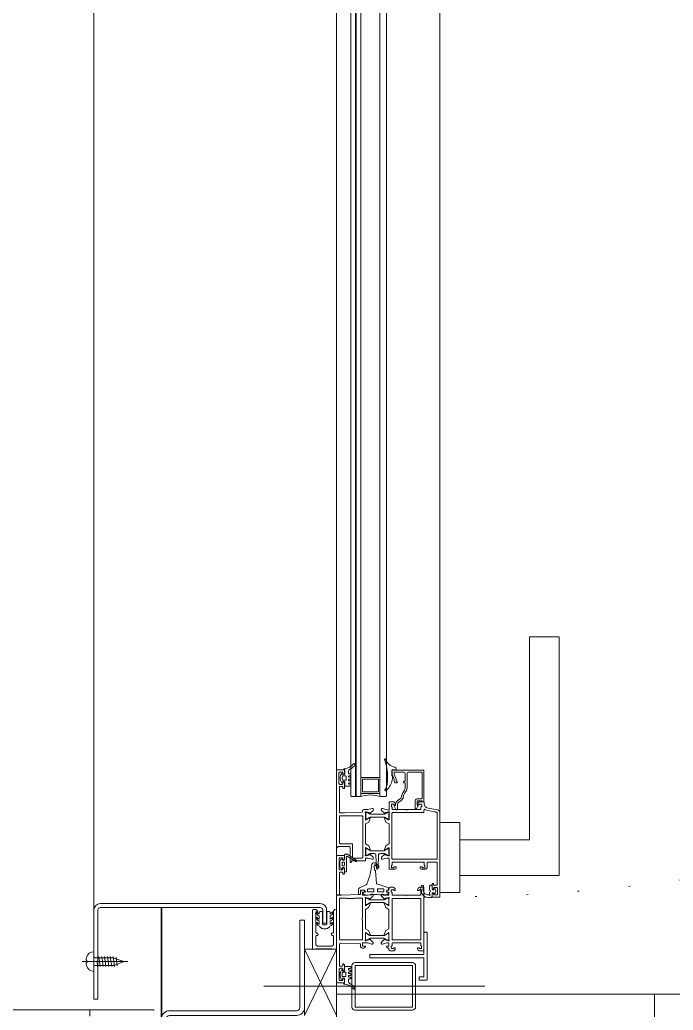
# Model space of a CAD drawing. Extents: x -2050 to 29725, y -1777 to 6820.
# Drawn here: x 13032.6 to 13073.7, y 1700 to 1762.2 of the extents above; entities that cross this region are included whole.
import ezdxf

# ---------------------------------------------------------------- set-up
doc = ezdxf.new("R2010")
doc.units = 0
doc.header["$LTSCALE"] = 25
doc.header["$MEASUREMENT"] = 0
doc.linetypes.add('DOT2', pattern=[0.125, 0, -0.125])
doc.linetypes.add('HIDDEN', pattern=[0.375, 0.25, -0.125])
doc.layers.get('0').update_dxf_attribs({"color": 9, "lineweight": 9})
for name, color, linetype, lineweight in [('06B', 9, 'Continuous', 9), ('06D', 9, 'Continuous', 9), ('10', 9, 'Continuous', 9), ('11', 9, 'Continuous', 9), ('15', 9, 'Continuous', 9), ('20', 9, 'DOT2', 9), ('40', 9, 'Continuous', 9), ('40B', 9, 'Continuous', 9), ('cam s', 8, 'Continuous', 9), ('profiller', 8, 'Continuous', 9)]:
    doc.layers.add(name, color=color, linetype=linetype, lineweight=lineweight)

# ---------------------------------------------------------------- blocks, each defined once
blk = doc.blocks.new('dsfsfsfsf')
at = {"layer": '06D'}
for points in [[(-1654.698, -7412.497, -0.220745), (-1655.008, -7413.09, 0.651907), (-1654.952, -7413.159, 0.176952), (-1654.66, -7412.844, -0.281357), (-1654.517, -7412.756), (-1654.436, -7412.756), (-1654.422, -7412.756), (-1654.415, -7412.756), (-1654.408, -7412.758), (-1654.4, -7412.761), (-1654.393, -7412.765), (-1654.387, -7412.771), (-1654.382, -7412.777), (-1654.378, -7412.784), (-1654.375, -7412.791), (-1654.372, -7412.806), (-1654.372, -7412.882), (-1654.372, -7412.885), (-1654.372, -7412.888), (-1654.37, -7412.89), (-1654.369, -7412.893), (-1654.367, -7412.896), (-1654.364, -7412.898), (-1654.361, -7412.9), (-1654.358, -7412.901), (-1654.352, -7412.902), (-1654.272, -7412.902), (-1654.27, -7412.901), (-1654.267, -7412.901), (-1654.264, -7412.9), (-1654.261, -7412.898), (-1654.258, -7412.896), (-1654.256, -7412.893), (-1654.254, -7412.89), (-1654.253, -7412.888), (-1654.252, -7412.882), (-1654.252, -7412.806), (-1654.252, -7412.799), (-1654.25, -7412.791), (-1654.247, -7412.784), (-1654.243, -7412.777), (-1654.238, -7412.771), (-1654.231, -7412.765), (-1654.224, -7412.761), (-1654.217, -7412.758), (-1654.202, -7412.756), (-1654.195, -7412.756), (-1654.188, -7412.758), (-1654.18, -7412.761), (-1654.173, -7412.765), (-1654.167, -7412.771), (-1654.162, -7412.777), (-1654.158, -7412.784), (-1654.155, -7412.791), (-1654.152, -7412.806), (-1654.152, -7412.882), (-1654.152, -7412.885), (-1654.152, -7412.888), (-1654.15, -7412.89), (-1654.149, -7412.893), (-1654.147, -7412.896), (-1654.144, -7412.898), (-1654.141, -7412.9), (-1654.138, -7412.901), (-1654.132, -7412.902), (-1654.052, -7412.902), (-1654.05, -7412.901), (-1654.047, -7412.901), (-1654.044, -7412.9), (-1654.041, -7412.898), (-1654.038, -7412.896), (-1654.036, -7412.893), (-1654.034, -7412.89), (-1654.033, -7412.888), (-1654.032, -7412.882), (-1654.032, -7412.806), (-1654.032, -7412.799), (-1654.03, -7412.791), (-1654.027, -7412.784), (-1654.023, -7412.777), (-1654.018, -7412.771), (-1654.011, -7412.765), (-1654.004, -7412.761), (-1653.997, -7412.758), (-1653.982, -7412.756), (-1653.975, -7412.756), (-1653.968, -7412.758), (-1653.96, -7412.761), (-1653.953, -7412.765), (-1653.947, -7412.771), (-1653.942, -7412.777), (-1653.938, -7412.784), (-1653.935, -7412.791), (-1653.932, -7412.806), (-1653.932, -7412.882), (-1653.932, -7412.885), (-1653.932, -7412.888), (-1653.93, -7412.89), (-1653.929, -7412.893), (-1653.927, -7412.896), (-1653.924, -7412.898), (-1653.921, -7412.9), (-1653.918, -7412.901), (-1653.912, -7412.902), (-1653.832, -7412.902), (-1653.83, -7412.901), (-1653.827, -7412.901), (-1653.824, -7412.9), (-1653.821, -7412.898), (-1653.818, -7412.896), (-1653.816, -7412.893), (-1653.814, -7412.89), (-1653.813, -7412.888), (-1653.812, -7412.882), (-1653.812, -7412.806), (-1653.812, -7412.799), (-1653.81, -7412.791), (-1653.807, -7412.784), (-1653.803, -7412.777), (-1653.798, -7412.771), (-1653.791, -7412.765), (-1653.784, -7412.761), (-1653.777, -7412.758), (-1653.762, -7412.756), (-1653.755, -7412.756), (-1653.748, -7412.758), (-1653.74, -7412.761), (-1653.733, -7412.765), (-1653.727, -7412.771), (-1653.722, -7412.777), (-1653.718, -7412.784), (-1653.715, -7412.791), (-1653.712, -7412.806), (-1653.712, -7412.882), (-1653.712, -7412.885), (-1653.712, -7412.888), (-1653.71, -7412.89), (-1653.709, -7412.893), (-1653.707, -7412.896), (-1653.704, -7412.898), (-1653.701, -7412.9), (-1653.698, -7412.901), (-1653.692, -7412.902), (-1653.612, -7412.902), (-1653.61, -7412.902), (-1653.607, -7412.901), (-1653.604, -7412.9), (-1653.601, -7412.898), (-1653.598, -7412.896), (-1653.596, -7412.893), (-1653.594, -7412.891), (-1653.593, -7412.888), (-1653.592, -7412.882), (-1653.592, -7412.544, 0.414214), (-1653.622, -7412.514), (-1653.854, -7412.514, -0.414214), (-1653.884, -7412.484), (-1653.884, -7412.419, -0.291535), (-1653.872, -7412.401), (-1653.824, -7412.38, 0.613042), (-1653.822, -7412.318), (-1653.941, -7412.255, 0.127095), (-1654.004, -7412.239), (-1654.204, -7412.239, 0.127095), (-1654.266, -7412.255), (-1654.375, -7412.312, 0.585233), (-1654.375, -7412.382), (-1654.328, -7412.406, -0.167811), (-1654.324, -7412.419), (-1654.324, -7412.484, -0.414214), (-1654.354, -7412.514), (-1654.649, -7412.514), (-1654.649, -7412.45, 0.394677), (-1654.698, -7412.497)], [(-1641.147, -7412.486, 0.220745), (-1640.837, -7413.08, -0.651907), (-1640.893, -7413.149, -0.176952), (-1641.185, -7412.833, 0.281357), (-1641.328, -7412.745), (-1641.409, -7412.745), (-1641.423, -7412.745), (-1641.43, -7412.746), (-1641.437, -7412.747), (-1641.445, -7412.75), (-1641.452, -7412.755), (-1641.458, -7412.76), (-1641.463, -7412.766), (-1641.468, -7412.773), (-1641.471, -7412.781), (-1641.473, -7412.795), (-1641.473, -7412.871), (-1641.473, -7412.874), (-1641.474, -7412.877), (-1641.475, -7412.88), (-1641.476, -7412.883), (-1641.479, -7412.885), (-1641.481, -7412.887), (-1641.484, -7412.889), (-1641.487, -7412.89), (-1641.493, -7412.891), (-1641.573, -7412.891), (-1641.576, -7412.891), (-1641.579, -7412.89), (-1641.582, -7412.889), (-1641.584, -7412.887), (-1641.587, -7412.885), (-1641.589, -7412.883), (-1641.591, -7412.88), (-1641.592, -7412.877), (-1641.593, -7412.871), (-1641.593, -7412.795), (-1641.593, -7412.788), (-1641.595, -7412.781), (-1641.598, -7412.773), (-1641.602, -7412.766), (-1641.607, -7412.76), (-1641.614, -7412.755), (-1641.621, -7412.75), (-1641.628, -7412.747), (-1641.643, -7412.745), (-1641.65, -7412.746), (-1641.657, -7412.747), (-1641.665, -7412.75), (-1641.672, -7412.755), (-1641.678, -7412.76), (-1641.683, -7412.766), (-1641.688, -7412.773), (-1641.691, -7412.781), (-1641.693, -7412.795), (-1641.693, -7412.871), (-1641.693, -7412.874), (-1641.694, -7412.877), (-1641.695, -7412.88), (-1641.696, -7412.883), (-1641.699, -7412.885), (-1641.701, -7412.887), (-1641.704, -7412.889), (-1641.707, -7412.89), (-1641.713, -7412.891), (-1641.793, -7412.891), (-1641.796, -7412.891), (-1641.799, -7412.89), (-1641.802, -7412.889), (-1641.804, -7412.887), (-1641.807, -7412.885), (-1641.809, -7412.883), (-1641.811, -7412.88), (-1641.812, -7412.877), (-1641.813, -7412.871), (-1641.813, -7412.795), (-1641.813, -7412.788), (-1641.815, -7412.781), (-1641.818, -7412.773), (-1641.822, -7412.766), (-1641.827, -7412.76), (-1641.834, -7412.755), (-1641.841, -7412.75), (-1641.848, -7412.747), (-1641.863, -7412.745), (-1641.87, -7412.746), (-1641.877, -7412.747), (-1641.885, -7412.75), (-1641.892, -7412.755), (-1641.898, -7412.76), (-1641.903, -7412.766), (-1641.908, -7412.773), (-1641.911, -7412.781), (-1641.913, -7412.795), (-1641.913, -7412.871), (-1641.913, -7412.874), (-1641.914, -7412.877), (-1641.915, -7412.88), (-1641.916, -7412.883), (-1641.919, -7412.885), (-1641.921, -7412.887), (-1641.924, -7412.889), (-1641.927, -7412.89), (-1641.933, -7412.891), (-1642.013, -7412.891), (-1642.016, -7412.891), (-1642.019, -7412.89), (-1642.022, -7412.889), (-1642.024, -7412.887), (-1642.027, -7412.885), (-1642.029, -7412.883), (-1642.031, -7412.88), (-1642.032, -7412.877), (-1642.033, -7412.871), (-1642.033, -7412.795), (-1642.033, -7412.788), (-1642.035, -7412.781), (-1642.038, -7412.773), (-1642.042, -7412.766), (-1642.047, -7412.76), (-1642.054, -7412.755), (-1642.061, -7412.75), (-1642.068, -7412.747), (-1642.083, -7412.745), (-1642.09, -7412.746), (-1642.097, -7412.747), (-1642.105, -7412.75), (-1642.112, -7412.755), (-1642.118, -7412.76), (-1642.123, -7412.766), (-1642.128, -7412.773), (-1642.131, -7412.781), (-1642.133, -7412.795), (-1642.133, -7412.871), (-1642.133, -7412.874), (-1642.134, -7412.877), (-1642.135, -7412.88), (-1642.136, -7412.883), (-1642.139, -7412.885), (-1642.141, -7412.887), (-1642.144, -7412.889), (-1642.147, -7412.89), (-1642.153, -7412.891), (-1642.233, -7412.891), (-1642.236, -7412.891), (-1642.239, -7412.89), (-1642.242, -7412.889), (-1642.244, -7412.887), (-1642.247, -7412.885), (-1642.249, -7412.883), (-1642.251, -7412.88), (-1642.252, -7412.877), (-1642.253, -7412.871), (-1642.253, -7412.533, -0.414214), (-1642.223, -7412.503), (-1641.992, -7412.503, 0.414214), (-1641.962, -7412.473), (-1641.962, -7412.408, 0.291535), (-1641.973, -7412.39), (-1642.021, -7412.37, -0.613042), (-1642.024, -7412.307), (-1641.905, -7412.244, -0.127095), (-1641.842, -7412.228), (-1641.642, -7412.228, -0.127095), (-1641.579, -7412.244), (-1641.47, -7412.302, -0.585233), (-1641.47, -7412.371), (-1641.517, -7412.396, 0.167811), (-1641.522, -7412.408), (-1641.522, -7412.473, 0.414214), (-1641.492, -7412.503), (-1641.197, -7412.503), (-1641.197, -7412.44, -0.394677), (-1641.147, -7412.486)], [(-1646.743, -7414.953, -0.081633), (-1646.743, -7413.973), (-1646.743, -7413.893, 0.104779), (-1646.759, -7413.82), (-1646.819, -7413.684, 0.296563), (-1646.837, -7413.673), (-1646.903, -7413.673, 0.414214), (-1646.933, -7413.703), (-1646.933, -7413.738, -0.414214), (-1646.958, -7413.763), (-1647.038, -7413.763, -0.414214), (-1647.063, -7413.738), (-1647.063, -7413.548, -0.414214), (-1647.028, -7413.513), (-1646.813, -7413.513, 0.414214), (-1646.793, -7413.493), (-1646.793, -7413.403, 0.414214), (-1646.813, -7413.383), (-1647.103, -7413.383, 0.285747), (-1647.193, -7413.438), (-1647.384, -7413.867, -0.189764), (-1647.438, -7413.916, -0.061836), (-1648.695, -7414.223, 0.380587), (-1648.783, -7414.323), (-1648.783, -7414.403, 0.203536), (-1648.753, -7414.474), (-1648.565, -7414.656, 0.999219), (-1648.482, -7414.569), (-1648.633, -7414.423, -0.950364), (-1648.635, -7414.383, -0.068684), (-1648.335, -7414.393, -0.364538), (-1648.293, -7414.443, 0.394287), (-1648.275, -7414.462), (-1647.472, -7414.518, -0.309555), (-1647.45, -7414.535), (-1647.231, -7415.237, 0.328426), (-1647.183, -7415.273), (-1647.088, -7415.273, 0.414214), (-1647.063, -7415.248), (-1647.063, -7415.188, -0.414214), (-1647.038, -7415.163), (-1646.958, -7415.163, -0.414214), (-1646.933, -7415.188), (-1646.933, -7415.223, 0.414214), (-1646.903, -7415.253), (-1646.837, -7415.253, 0.296563), (-1646.819, -7415.241), (-1646.759, -7415.106, 0.104779), (-1646.743, -7415.033), (-1646.743, -7414.953)]]:
    blk.add_lwpolyline(points, format="xyb", dxfattribs=at)
for points in [[(-1654.209, -7412.372, 0.359904), (-1654.234, -7412.402), (-1654.234, -7412.578, 0.414214), (-1654.204, -7412.608), (-1654.004, -7412.608, 0.414214), (-1653.974, -7412.578), (-1653.974, -7412.402, 0.359904), (-1653.998, -7412.372, 0.094739)], [(-1648.421, -7412.503, -0.414214), (-1648.456, -7412.468), (-1648.456, -7412.388, -0.186103), (-1648.452, -7412.378), (-1648.412, -7412.336, 0.501687), (-1648.423, -7412.272), (-1648.512, -7412.227, 0.118551), (-1648.591, -7412.208), (-1648.821, -7412.208, 0.118551), (-1648.901, -7412.227), (-1648.989, -7412.272, 0.501687), (-1649, -7412.336), (-1648.96, -7412.378, -0.186103), (-1648.956, -7412.388), (-1648.956, -7412.468, -0.414214), (-1648.991, -7412.503), (-1649.271, -7412.503, 0.414214), (-1649.311, -7412.543), (-1649.311, -7412.688, 0.176484), (-1649.3, -7412.72), (-1648.927, -7413.254, 0.940455), (-1648.863, -7413.206), (-1649.181, -7412.701, -0.992608), (-1649.081, -7412.635), (-1648.241, -7412.635, 0.414214), (-1648.201, -7412.595), (-1648.201, -7412.543, 0.414214), (-1648.241, -7412.503)], [(-1648.616, -7412.498, 0.414214), (-1648.591, -7412.473), (-1648.591, -7412.373, 0.414214), (-1648.616, -7412.348), (-1648.796, -7412.348, 0.414214), (-1648.821, -7412.373), (-1648.821, -7412.473, 0.414214), (-1648.796, -7412.498)], [(-1641.657, -7412.362, -0.359904), (-1641.633, -7412.391), (-1641.633, -7412.567, -0.414214), (-1641.663, -7412.597), (-1641.863, -7412.597, -0.414214), (-1641.893, -7412.567), (-1641.893, -7412.391, -0.359904), (-1641.868, -7412.362, -0.094739)], [(-1651.837, -7414.092), (-1651.944, -7413.905, -0.131652), (-1651.948, -7413.89), (-1651.948, -7413.865, -0.414214), (-1651.918, -7413.835), (-1651.558, -7413.835, -0.414214), (-1651.528, -7413.865), (-1651.528, -7413.89, -0.131652), (-1651.532, -7413.905), (-1651.64, -7414.092, 0.131652), (-1651.653, -7414.142), (-1651.653, -7414.988, 0.131652), (-1651.64, -7415.038), (-1651.532, -7415.224, -0.131652), (-1651.528, -7415.239), (-1651.528, -7415.265, -0.414214), (-1651.558, -7415.295), (-1651.918, -7415.295, -0.414214), (-1651.948, -7415.265), (-1651.948, -7415.239, -0.131652), (-1651.944, -7415.224), (-1651.837, -7415.038, 0.131652), (-1651.823, -7414.988), (-1651.823, -7414.142, 0.131652)], [(-1649.271, -7414.647, 0.403142), (-1649.367, -7414.747), (-1649.367, -7414.988, 0.131652), (-1649.353, -7415.038), (-1649.246, -7415.224, -0.131652), (-1649.242, -7415.239), (-1649.242, -7415.265, -0.414214), (-1649.272, -7415.295), (-1649.632, -7415.295, -0.414214), (-1649.662, -7415.265), (-1649.662, -7415.239, -0.131652), (-1649.658, -7415.224), (-1649.55, -7415.038, 0.131652), (-1649.537, -7414.988), (-1649.537, -7414.142, 0.131652), (-1649.55, -7414.092), (-1649.658, -7413.905, -0.131652), (-1649.662, -7413.89), (-1649.662, -7413.865, -0.414214), (-1649.632, -7413.835), (-1649.272, -7413.835, -0.414214), (-1649.242, -7413.865), (-1649.242, -7413.89, -0.131652), (-1649.246, -7413.905), (-1649.353, -7414.092, 0.131652), (-1649.367, -7414.142), (-1649.367, -7414.383, 0.403142), (-1649.271, -7414.482), (-1648.415, -7414.515, -0.962756), (-1648.415, -7414.615)], [(-1647.133, -7414.321, 0.414214), (-1647.103, -7414.351), (-1646.973, -7414.351, 0.414214), (-1646.943, -7414.321), (-1646.943, -7413.981, 0.414214), (-1646.973, -7413.951), (-1647.103, -7413.951, 0.414214), (-1647.133, -7413.981)], [(-1646.271, -7414.978, 0.131652), (-1646.258, -7415.028), (-1646.151, -7415.215, -0.131652), (-1646.146, -7415.23), (-1646.146, -7415.255, -0.414214), (-1646.176, -7415.285), (-1646.536, -7415.285, -0.414214), (-1646.566, -7415.255), (-1646.566, -7415.23, -0.131652), (-1646.562, -7415.215), (-1646.455, -7415.028, 0.131652), (-1646.441, -7414.978), (-1646.441, -7414.132, 0.131652), (-1646.455, -7414.082), (-1646.562, -7413.895, -0.131652), (-1646.566, -7413.88), (-1646.566, -7413.855, -0.414214), (-1646.536, -7413.825), (-1646.176, -7413.825, -0.414214), (-1646.146, -7413.855), (-1646.146, -7413.88, -0.131652), (-1646.151, -7413.895), (-1646.258, -7414.082, 0.131652), (-1646.271, -7414.132)], [(-1644.201, -7414.978, -0.131652), (-1644.214, -7415.028), (-1644.322, -7415.215, 0.131652), (-1644.326, -7415.23), (-1644.326, -7415.255, 0.414214), (-1644.296, -7415.285), (-1643.936, -7415.285, 0.414214), (-1643.906, -7415.255), (-1643.906, -7415.23, 0.131652), (-1643.91, -7415.215), (-1644.017, -7415.028, -0.131652), (-1644.031, -7414.978), (-1644.031, -7414.132, -0.131652), (-1644.017, -7414.082), (-1643.91, -7413.895, 0.131652), (-1643.906, -7413.88), (-1643.906, -7413.855, 0.414214), (-1643.936, -7413.825), (-1644.296, -7413.825, 0.414214), (-1644.326, -7413.855), (-1644.326, -7413.88, 0.131652), (-1644.322, -7413.895), (-1644.214, -7414.082, -0.131652), (-1644.201, -7414.132)], [(-1647.133, -7414.941, 0.414214), (-1647.103, -7414.971), (-1646.973, -7414.971, 0.414214), (-1646.943, -7414.941), (-1646.943, -7414.601, 0.414214), (-1646.973, -7414.571), (-1647.103, -7414.571, 0.414214), (-1647.133, -7414.601)], [(-1654.611, -7415.505), (-1654.611, -7415.725, -0.414214), (-1654.641, -7415.755), (-1654.679, -7415.755, -0.356389), (-1654.777, -7415.675, 0.262181), (-1655.291, -7415.082, -0.316752), (-1655.311, -7415.054, -0.499585), (-1655.272, -7415.025, 0.048291), (-1654.717, -7415.166, 0.086497), (-1653.618, -7415.163, 0.16681), (-1653.39, -7415.052, -0.169383), (-1653.37, -7415.038), (-1653.357, -7415.035, -0.513067), (-1653.31, -7415.101, -0.159858), (-1653.885, -7415.481, -0.178819), (-1654.251, -7415.499), (-1654.271, -7415.488, 0.13005), (-1654.32, -7415.475), (-1654.581, -7415.475, 0.414214)], [(-1646.837, -7418.126), (-1646.897, -7418.126), (-1646.897, -7418.046, -0.236068), (-1646.817, -7418.006), (-1646.652, -7418.006, 0.414214), (-1646.602, -7417.956), (-1646.602, -7417.785, 0.557109), (-1647.325, -7417.337, 0.284432), (-1647.367, -7417.404, 0.557109), (-1647.258, -7417.471, -0.59685), (-1646.755, -7417.826, -2.161979), (-1646.789, -7417.856), (-1646.932, -7417.856, -1), (-1647.052, -7417.856), (-1647.317, -7417.856, 0.414214), (-1647.367, -7417.906), (-1647.367, -7417.956, 0.414214), (-1647.317, -7418.006), (-1647.167, -7418.006, -0.236068), (-1647.087, -7418.046), (-1647.087, -7418.126), (-1647.147, -7418.126), (-1647.147, -7418.16, 0.323522), (-1647.112, -7418.207), (-1647.019, -7418.238, 0.019238), (-1647.012, -7418.24), (-1646.972, -7418.24, 0.019238), (-1646.964, -7418.238), (-1646.871, -7418.207, 0.323522), (-1646.837, -7418.16)]]:
    blk.add_lwpolyline(points, format="xyb", close=True, dxfattribs=at)
blk.add_arc((-1651.191, -7414.134), 1.85, 161.07536, 198.92464, dxfattribs=at)
at = {"layer": '10'}
for p, q in [((-1654.141, -7413.534), (-1654.141, -7414.734)), ((-1653.141, -7413.534), (-1653.141, -7414.734))]:
    blk.add_line(p, q, dxfattribs=at)
at = {"layer": '10', "ltscale": 0.5}
for points in [[(-1651.997, -7413.628, 0.459137), (-1651.961, -7413.6), (-1651.907, -7412.506), (-1651.907, -7412.236, 0.414214), (-1651.957, -7412.186), (-1653.537, -7412.186, 0.414214), (-1653.567, -7412.216), (-1653.567, -7412.376, 0.414214), (-1653.537, -7412.406), (-1653.437, -7412.406), (-1653.437, -7412.456, -0.414214), (-1653.487, -7412.506), (-1653.797, -7412.506, -0.414214), (-1653.867, -7412.436), (-1653.867, -7412.416, -0.414214), (-1653.857, -7412.406), (-1653.757, -7412.406, 0.414214), (-1653.707, -7412.356), (-1653.707, -7412.206, 0.414214), (-1653.757, -7412.156), (-1654.427, -7412.156, 0.414214), (-1654.477, -7412.206), (-1654.477, -7412.356, 0.414214), (-1654.427, -7412.406), (-1654.327, -7412.406, -0.414214), (-1654.317, -7412.416), (-1654.317, -7412.436, -0.414214), (-1654.387, -7412.506), (-1654.607, -7412.506, -0.414214), (-1654.617, -7412.496), (-1654.617, -7412.016, -0.414214), (-1654.607, -7412.006), (-1649.742, -7412.006, -0.535184), (-1649.719, -7412.041), (-1649.737, -7412.084), (-1649.767, -7412.084, 0.414214), (-1649.797, -7412.114), (-1649.797, -7412.826, 0.414214), (-1649.767, -7412.856), (-1648.822, -7412.856, -0.535184), (-1648.799, -7412.891), (-1648.809, -7412.916, -0.302776), (-1648.837, -7412.934), (-1648.867, -7412.934, 0.414214), (-1648.897, -7412.964), (-1648.897, -7413.796, -0.414214), (-1648.927, -7413.826), (-1649.045, -7413.826, 0.414214), (-1649.075, -7413.856), (-1649.075, -7413.972), (-1649.006, -7414.233, -0.700084), (-1649.113, -7414.308), (-1649.131, -7414.295), (-1649.302, -7414.123, -0.607471), (-1649.287, -7414.062, 0.283637), (-1649.264, -7414.041), (-1649.215, -7413.857, 1.229391), (-1649.265, -7413.826), (-1649.739, -7413.826), (-1649.577, -7414.093, -0.859449), (-1649.607, -7414.118), (-1649.852, -7414.026), (-1649.974, -7413.826), (-1651.218, -7413.826), (-1651.34, -7414.026), (-1651.585, -7414.118, -0.859449), (-1651.615, -7414.093), (-1651.453, -7413.826), (-1651.927, -7413.826, 1.229391), (-1651.977, -7413.857), (-1651.928, -7414.041, 0.283637), (-1651.906, -7414.062, -0.607471), (-1651.89, -7414.123), (-1652.061, -7414.295), (-1652.079, -7414.308, -0.700084), (-1652.187, -7414.233), (-1652.117, -7413.972), (-1652.117, -7413.726, -0.474196), (-1651.997, -7413.628)], [(-1643.316, -7415.296, -0.414222), (-1643.236, -7415.376), (-1643.236, -7415.546, -0.414214), (-1643.386, -7415.696), (-1643.426, -7415.696, -0.414214), (-1643.436, -7415.686), (-1643.436, -7415.626, -0.366034), (-1643.411, -7415.596, 0.365977), (-1643.386, -7415.566), (-1643.386, -7415.476, 0.414214), (-1643.416, -7415.446), (-1643.526, -7415.446, 0.365977), (-1643.556, -7415.471, -0.365977), (-1643.585, -7415.496), (-1643.706, -7415.496, 0.414214), (-1643.736, -7415.526), (-1643.736, -7416.366), (-1643.766, -7416.396), (-1643.736, -7416.426), (-1643.736, -7417.266, 0.414214), (-1643.706, -7417.296), (-1643.585, -7417.296, -0.365977), (-1643.556, -7417.321, 0.365977), (-1643.526, -7417.346), (-1643.416, -7417.346, 0.414214), (-1643.386, -7417.316), (-1643.386, -7417.226, 0.365977), (-1643.411, -7417.197, -0.366034), (-1643.436, -7417.167), (-1643.436, -7417.106, -0.414214), (-1643.426, -7417.096), (-1643.386, -7417.096, -0.414214), (-1643.236, -7417.246), (-1643.236, -7417.486, -0.414214), (-1643.246, -7417.496), (-1647.226, -7417.496, -0.414214), (-1647.236, -7417.486), (-1647.236, -7417.246, -0.414214), (-1647.086, -7417.096), (-1647.046, -7417.096, -0.414214), (-1647.036, -7417.106), (-1647.036, -7417.167, -0.366034), (-1647.061, -7417.197, 0.365977), (-1647.086, -7417.226), (-1647.086, -7417.316, 0.414214), (-1647.056, -7417.346), (-1646.946, -7417.346, 0.365977), (-1646.916, -7417.321, -0.365977), (-1646.887, -7417.296), (-1646.766, -7417.296, 0.414214), (-1646.736, -7417.266), (-1646.736, -7416.426), (-1646.706, -7416.396), (-1646.736, -7416.366), (-1646.736, -7415.526, 0.414214), (-1646.766, -7415.496), (-1646.887, -7415.496, -0.365977), (-1646.916, -7415.471, 0.365977), (-1646.946, -7415.446), (-1647.056, -7415.446, 0.414214), (-1647.086, -7415.476), (-1647.086, -7415.566, 0.365977), (-1647.061, -7415.596, -0.366034), (-1647.036, -7415.626), (-1647.036, -7415.686, -0.414214), (-1647.046, -7415.696), (-1647.086, -7415.696, -0.414214), (-1647.236, -7415.546), (-1647.236, -7415.376, -0.414214), (-1647.156, -7415.296), (-1647.086, -7415.296, 0.414214), (-1647.056, -7415.266), (-1647.056, -7415.246, -0.414214), (-1646.956, -7415.146), (-1646.946, -7415.146, -0.414214), (-1646.936, -7415.156), (-1646.936, -7415.266, 0.414214), (-1646.906, -7415.296), (-1646.766, -7415.296, 0.414214), (-1646.736, -7415.266), (-1646.736, -7415.151), (-1646.806, -7414.89, -0.700084), (-1646.698, -7414.815), (-1646.68, -7414.827), (-1646.509, -7415, -0.607471), (-1646.525, -7415.06, 0.283637), (-1646.547, -7415.082), (-1646.597, -7415.266, 1.229391), (-1646.546, -7415.296), (-1646.072, -7415.296), (-1646.234, -7415.032, -0.713664), (-1646.209, -7415.003), (-1645.96, -7415.097), (-1645.838, -7415.296), (-1644.634, -7415.296), (-1644.512, -7415.097), (-1644.263, -7415.003, -0.713664), (-1644.238, -7415.032), (-1644.4, -7415.296), (-1643.926, -7415.296, 1.229391), (-1643.875, -7415.266), (-1643.925, -7415.082, 0.283637), (-1643.947, -7415.06, -0.607471), (-1643.963, -7415), (-1643.792, -7414.827), (-1643.774, -7414.815, -0.700084), (-1643.666, -7414.89), (-1643.736, -7415.151), (-1643.736, -7415.266, 0.414214), (-1643.706, -7415.296), (-1643.566, -7415.296, 0.414214), (-1643.536, -7415.266), (-1643.536, -7415.156, -0.414214), (-1643.526, -7415.146), (-1643.516, -7415.146, -0.414214), (-1643.416, -7415.246), (-1643.416, -7415.266, 0.414214), (-1643.386, -7415.296), (-1643.316, -7415.296)]]:
    blk.add_lwpolyline(points, format="xyb", dxfattribs=at)
for points in [[(-1648.056, -7412.196), (-1648.056, -7412.186), (-1647.789, -7412.186), (-1647.789, -7412.196), (-1647.639, -7412.196), (-1647.639, -7412.186), (-1647.309, -7412.186), (-1647.309, -7412.196), (-1647.159, -7412.196), (-1647.159, -7412.186), (-1646.84, -7412.186, -0.425337), (-1646.74, -7412.29), (-1646.785, -7413.478, -0.403083), (-1646.815, -7413.506), (-1646.936, -7413.506, 0.414214), (-1647.056, -7413.626), (-1647.056, -7413.716, 0.414214), (-1646.956, -7413.816), (-1646.946, -7413.816, 0.414214), (-1646.936, -7413.806), (-1646.936, -7413.656, -0.414214), (-1646.906, -7413.626), (-1646.766, -7413.626, -0.414214), (-1646.736, -7413.656), (-1646.736, -7413.962), (-1646.806, -7414.223, 0.700084), (-1646.698, -7414.298), (-1646.68, -7414.285), (-1646.509, -7414.113, 0.607471), (-1646.525, -7414.052, -0.283637), (-1646.547, -7414.031), (-1646.597, -7413.847, -1.229391), (-1646.546, -7413.816), (-1646.072, -7413.816), (-1646.235, -7414.083, 0.859449), (-1646.204, -7414.108), (-1645.96, -7414.016), (-1645.838, -7413.816), (-1644.634, -7413.816), (-1644.512, -7414.016), (-1644.268, -7414.108, 0.859449), (-1644.237, -7414.083), (-1644.4, -7413.816), (-1643.926, -7413.816, -1.229391), (-1643.875, -7413.847), (-1643.925, -7414.031, -0.283637), (-1643.947, -7414.052, 0.607471), (-1643.963, -7414.113), (-1643.792, -7414.285), (-1643.774, -7414.298, 0.700084), (-1643.666, -7414.223), (-1643.736, -7413.962), (-1643.736, -7413.656, -0.414214), (-1643.706, -7413.626), (-1643.566, -7413.626, -0.414214), (-1643.536, -7413.656), (-1643.536, -7413.806, 0.414214), (-1643.526, -7413.816), (-1643.516, -7413.816, 0.414214), (-1643.416, -7413.716), (-1643.416, -7413.626, 0.414214), (-1643.536, -7413.506), (-1643.657, -7413.506, -0.403083), (-1643.687, -7413.478), (-1643.732, -7412.29, -0.425337), (-1643.632, -7412.186), (-1643.313, -7412.186), (-1643.313, -7412.196), (-1643.163, -7412.196), (-1643.163, -7412.186), (-1642.833, -7412.186), (-1642.833, -7412.196), (-1642.683, -7412.196), (-1642.683, -7412.186), (-1642.416, -7412.186), (-1642.416, -7412.196), (-1642.286, -7412.196), (-1642.286, -7412.366, -0.414214), (-1642.316, -7412.396), (-1642.416, -7412.396), (-1642.416, -7412.446, 0.414214), (-1642.366, -7412.496), (-1642.056, -7412.496, 0.414214), (-1641.986, -7412.426), (-1641.986, -7412.406, 0.414214), (-1641.996, -7412.396), (-1642.096, -7412.396, -0.414214), (-1642.146, -7412.346), (-1642.146, -7412.226, -0.414214), (-1642.096, -7412.176), (-1641.426, -7412.176, -0.414214), (-1641.376, -7412.226), (-1641.376, -7412.346, -0.414214), (-1641.426, -7412.396), (-1641.526, -7412.396, 0.414214), (-1641.536, -7412.406), (-1641.536, -7412.426, 0.414214), (-1641.466, -7412.496), (-1641.246, -7412.496, 0.414214), (-1641.236, -7412.486), (-1641.236, -7412.006, 0.414214), (-1641.246, -7411.996), (-1649.226, -7411.996, 0.414214), (-1649.236, -7412.006), (-1649.236, -7412.486, 0.414214), (-1649.226, -7412.496), (-1649.006, -7412.496, 0.414214), (-1648.936, -7412.426), (-1648.936, -7412.406, 0.414214), (-1648.946, -7412.396), (-1649.046, -7412.396, -0.414214), (-1649.096, -7412.346), (-1649.096, -7412.226, -0.414214), (-1649.046, -7412.176), (-1648.376, -7412.176, -0.414214), (-1648.326, -7412.226), (-1648.326, -7412.346, -0.414214), (-1648.376, -7412.396), (-1648.476, -7412.396, 0.414214), (-1648.486, -7412.406), (-1648.486, -7412.426, 0.414214), (-1648.416, -7412.496), (-1648.106, -7412.496, 0.414214), (-1648.056, -7412.446), (-1648.056, -7412.396), (-1648.156, -7412.396, -0.414214), (-1648.186, -7412.366), (-1648.186, -7412.196)], [(-1649.967, -7413.006), (-1649.127, -7413.006, -0.414214), (-1649.077, -7413.056), (-1649.077, -7413.596, -0.414214), (-1649.127, -7413.646), (-1651.687, -7413.646, -0.414214), (-1651.737, -7413.596), (-1651.737, -7412.186), (-1650.027, -7412.186, -0.414214), (-1649.977, -7412.236), (-1649.977, -7412.996, 0.414214)], [(-1644.407, -7417.666), (-1644.407, -7417.526, -0.414214), (-1644.377, -7417.496), (-1643.007, -7417.496), (-1643.007, -7414.126, -0.414214), (-1642.977, -7414.096), (-1642.837, -7414.096, -0.414214), (-1642.807, -7414.126), (-1642.807, -7417.496), (-1641.607, -7417.496), (-1641.607, -7417.226, -0.414214), (-1641.577, -7417.196), (-1641.437, -7417.196, -0.414214), (-1641.407, -7417.226), (-1641.407, -7417.666, -0.414214), (-1641.437, -7417.696), (-1644.377, -7417.696, -0.414214)], [(-1652.268, -7415.506, -0.365977), (-1652.297, -7415.481, 0.365977), (-1652.327, -7415.456), (-1652.437, -7415.456, 0.414214), (-1652.467, -7415.486), (-1652.467, -7415.576, 0.365977), (-1652.442, -7415.606, -0.366034), (-1652.417, -7415.636), (-1652.417, -7415.696, -0.414214), (-1652.427, -7415.706), (-1652.467, -7415.706, -0.414214), (-1652.617, -7415.556), (-1652.617, -7415.386, -0.414214), (-1652.537, -7415.306), (-1652.117, -7415.306, 0.493043), (-1652.088, -7415.269), (-1652.187, -7414.9, -0.700084), (-1652.079, -7414.825), (-1652.061, -7414.837), (-1651.89, -7415.01, -0.607471), (-1651.906, -7415.07, 0.283637), (-1651.928, -7415.092), (-1651.977, -7415.276, 1.229391), (-1651.927, -7415.306), (-1651.506, -7415.306, 0.585524), (-1651.481, -7415.261), (-1651.614, -7415.042, -0.713664), (-1651.59, -7415.013), (-1651.34, -7415.107), (-1651.227, -7415.292, 0.261412), (-1651.202, -7415.306), (-1649.99, -7415.306, 0.261412), (-1649.965, -7415.292), (-1649.852, -7415.107), (-1649.602, -7415.013, -0.713664), (-1649.578, -7415.042), (-1649.711, -7415.261, 0.585524), (-1649.686, -7415.306), (-1649.265, -7415.306, 1.229391), (-1649.215, -7415.276), (-1649.264, -7415.092, 0.283637), (-1649.287, -7415.07, -0.607471), (-1649.302, -7415.01), (-1649.131, -7414.837), (-1649.113, -7414.825, -0.700084), (-1649.006, -7414.9), (-1649.075, -7415.161), (-1649.075, -7415.276, 0.414214), (-1649.045, -7415.306), (-1648.397, -7415.306, -0.414214), (-1648.367, -7415.336), (-1648.367, -7415.656, -0.414222), (-1648.467, -7415.756), (-1648.507, -7415.756, -0.414214), (-1648.517, -7415.746), (-1648.517, -7415.636, -0.366034), (-1648.492, -7415.606, 0.365977), (-1648.467, -7415.576), (-1648.467, -7415.486, 0.414214), (-1648.497, -7415.456), (-1648.607, -7415.456, 0.365977), (-1648.636, -7415.481, -0.365977), (-1648.666, -7415.506), (-1648.787, -7415.506, 0.414214), (-1648.817, -7415.536), (-1648.817, -7416.476), (-1648.847, -7416.506), (-1648.817, -7416.536), (-1648.817, -7417.476, 0.414214), (-1648.787, -7417.506), (-1648.666, -7417.506, -0.365977), (-1648.636, -7417.531, 0.365977), (-1648.607, -7417.556), (-1648.497, -7417.556, 0.414214), (-1648.467, -7417.526), (-1648.467, -7417.436, 0.365977), (-1648.492, -7417.407, -0.366034), (-1648.517, -7417.377), (-1648.517, -7417.266, -0.414214), (-1648.507, -7417.256), (-1648.467, -7417.256, -0.414214), (-1648.367, -7417.356), (-1648.367, -7417.556, -0.414214), (-1648.517, -7417.706), (-1648.787, -7417.706, 0.414214), (-1648.817, -7417.736), (-1648.817, -7418.296, 0.414214), (-1648.787, -7418.326), (-1647.397, -7418.326, 0.414214), (-1647.367, -7418.296), (-1647.367, -7418.136, 0.414214), (-1647.397, -7418.106), (-1647.467, -7418.106), (-1647.467, -7418.056, -0.414214), (-1647.417, -7418.006), (-1647.162, -7418.006, -0.414214), (-1647.092, -7418.076), (-1647.092, -7418.096, -0.414214), (-1647.102, -7418.106), (-1647.177, -7418.106, 0.414214), (-1647.227, -7418.156), (-1647.227, -7418.296, 0.414214), (-1647.177, -7418.346), (-1646.807, -7418.346, 0.414214), (-1646.757, -7418.296), (-1646.757, -7418.156, 0.414214), (-1646.807, -7418.106), (-1646.882, -7418.106, -0.414214), (-1646.892, -7418.096), (-1646.892, -7418.076, -0.414214), (-1646.822, -7418.006), (-1646.647, -7418.006, -0.414214), (-1646.617, -7418.036), (-1646.617, -7418.476, -0.414214), (-1646.647, -7418.506), (-1651.917, -7418.506, -0.363975), (-1652.114, -7418.341), (-1652.217, -7417.754, 0.36397), (-1652.513, -7417.506), (-1652.587, -7417.506, -0.414214), (-1652.617, -7417.476), (-1652.617, -7417.256, -0.414214), (-1652.467, -7417.106), (-1652.427, -7417.106, -0.414214), (-1652.417, -7417.116), (-1652.417, -7417.177, -0.366034), (-1652.442, -7417.207, 0.365977), (-1652.467, -7417.236), (-1652.467, -7417.326, 0.414214), (-1652.437, -7417.356), (-1652.327, -7417.356, 0.365977), (-1652.297, -7417.331, -0.365977), (-1652.268, -7417.306), (-1652.147, -7417.306, 0.414214), (-1652.117, -7417.276), (-1652.117, -7416.436), (-1652.087, -7416.406), (-1652.117, -7416.376), (-1652.117, -7415.536, 0.414214), (-1652.147, -7415.506)], [(-1653.798, -7416.286), (-1653.798, -7416.246, 0.414214), (-1653.828, -7416.216), (-1653.868, -7416.216, 0.414214), (-1653.898, -7416.246), (-1653.898, -7416.266, -0.414214), (-1653.948, -7416.316), (-1654.378, -7416.316, -0.414214), (-1654.478, -7416.216), (-1654.478, -7415.666, -0.414214), (-1654.428, -7415.616), (-1654.376, -7415.616, -0.127567), (-1654.342, -7415.625, 0.09888), (-1653.924, -7415.759, -0.367727), (-1653.898, -7415.788, 0.399482), (-1653.868, -7415.816), (-1653.828, -7415.816, 0.414214), (-1653.798, -7415.786), (-1653.798, -7415.695, 0.400329), (-1653.845, -7415.645, -0.114933), (-1654.282, -7415.521, 0.127017), (-1654.379, -7415.496), (-1654.568, -7415.496, 0.414214), (-1654.598, -7415.526), (-1654.598, -7417.466, 0.414214), (-1654.568, -7417.496), (-1652.648, -7417.496, 0.414214), (-1652.618, -7417.466), (-1652.618, -7417.406, 0.414214), (-1652.648, -7417.376), (-1652.668, -7417.376), (-1652.668, -7417.076), (-1652.398, -7417.076), (-1652.377, -7417.111, 0.414214), (-1652.336, -7417.122), (-1652.166, -7417.024, 0.767327), (-1652.184, -7416.956), (-1652.688, -7416.956, 0.414214), (-1652.788, -7417.056), (-1652.788, -7417.326, -0.414214), (-1652.838, -7417.376), (-1654.428, -7417.376, -0.414214), (-1654.478, -7417.326), (-1654.478, -7416.536, -0.414214), (-1654.378, -7416.436), (-1653.464, -7416.436, 0.172094), (-1653.262, -7416.364, -0.126051), (-1652.902, -7416.199, 0.197455), (-1652.697, -7416.067), (-1652.589, -7415.913, -0.244698), (-1652.441, -7415.836), (-1652.162, -7415.836, 0.767327), (-1652.135, -7415.735), (-1652.333, -7415.62, 0.57735), (-1652.378, -7415.646), (-1652.378, -7415.716), (-1652.441, -7415.716, 0.244698), (-1652.687, -7415.844), (-1652.79, -7415.999, -0.197455), (-1652.918, -7416.081, 0.126051), (-1653.333, -7416.271, -0.178336), (-1653.464, -7416.316), (-1653.768, -7416.316, -0.414214)], [(-1651.916, -7418.326, -0.207097), (-1651.967, -7418.304), (-1651.967, -7418.206), (-1651.985, -7418.206), (-1652.069, -7417.728, 0.106114), (-1652.141, -7417.553, -0.602221), (-1652.116, -7417.506), (-1652.067, -7417.506, 0.162278), (-1652.007, -7417.486), (-1651.967, -7417.486, 0.414214), (-1651.937, -7417.456), (-1651.937, -7415.536, -0.414214), (-1651.887, -7415.486), (-1649.047, -7415.486, -0.414214), (-1648.997, -7415.536), (-1648.997, -7418.326)]]:
    blk.add_lwpolyline(points, format="xyb", close=True, dxfattribs=at)
for points in [[(-1646.546, -7413.626), (-1646.546, -7413.156), (-1646.536, -7413.156), (-1646.536, -7412.656), (-1646.546, -7412.656), (-1646.546, -7412.186), (-1643.926, -7412.186), (-1643.926, -7412.656), (-1643.936, -7412.656), (-1643.936, -7413.156), (-1643.926, -7413.156), (-1643.926, -7413.626), (-1645.161, -7413.626), (-1645.161, -7413.606), (-1645.311, -7413.606), (-1645.311, -7413.626)], [(-1646.536, -7415.496), (-1646.536, -7417.296), (-1643.936, -7417.296), (-1643.936, -7415.496)]]:
    blk.add_lwpolyline(points, close=True, dxfattribs=at)
at = {"layer": '10'}
for points in [[(-1639.512, -7416.772, -0.414214), (-1639.712, -7416.972), (-1642.312, -7416.972, -0.414214), (-1642.512, -7416.772), (-1642.512, -7413.172, -0.414214), (-1642.312, -7412.972), (-1639.712, -7412.972, -0.414214), (-1639.512, -7413.172)], [(-1653.241, -7413.664, 0.414214), (-1653.271, -7413.634), (-1654.011, -7413.634, 0.414214), (-1654.041, -7413.664), (-1654.041, -7414.604, 0.414214), (-1654.011, -7414.634), (-1653.271, -7414.634, 0.414214), (-1653.241, -7414.604)]]:
    blk.add_lwpolyline(points, format="xyb", close=True, dxfattribs=at)
blk.add_lwpolyline([(-1639.712, -7416.772), (-1639.712, -7413.172), (-1642.312, -7413.172), (-1642.312, -7416.772)], close=True, dxfattribs=at)
at = {"layer": '15'}
for p, q in [((-1655.716, -7412.896), (-1652.991, -7412.896)), ((-1655.716, -7413.196), (-1652.941, -7413.196)), ((-1655.716, -7413.234), (-1652.941, -7413.234)), ((-1652.941, -7412.946), (-1652.991, -7412.896)), ((-1652.941, -7412.946), (-1652.941, -7413.534)), ((-1655.716, -7413.534), (-1652.941, -7413.534)), ((-1655.716, -7414.734), (-1652.941, -7414.734)), ((-1655.716, -7415.134), (-1652.991, -7415.134)), ((-1655.716, -7415.134), (-1653.447, -7415.134)), ((-1652.941, -7415.084), (-1652.991, -7415.134)), ((-1652.941, -7414.734), (-1652.941, -7415.084))]:
    blk.add_line(p, q, dxfattribs=at)
at = {"layer": 'profiller', "lineweight": 25, "ltscale": 0.5}
blk.add_line((-1646.74, -7412.291), (-1646.74, -7411.995), dxfattribs=at)
blk.add_arc((-1648.497, -7417.426), 0.03, 0, 80.40593, dxfattribs=at)
blk = doc.blocks.new('audi-pencerekenar-kosebent')
for p, q in [((0.478, 15.737), (0.478, 15.703)), ((0.653, 15.703), (0.478, 15.703)), ((0.565, 15.979), (0.565, 13.111)), ((0.653, 15.737), (0.653, 15.703)), ((-1.795, 15.249), (-1.795, 14.999)), ((3.805, 15.249), (-1.795, 15.249)), ((3.805, 14.999), (-1.795, 14.999)), ((-0.055, 15.25), (1.185, 15.25)), ((0.608, 15.052), (0.25, 15.03)), ((0.88, 14.94), (0.25, 14.85)), ((0.325, 15.16), (0.325, 15.074)), ((0.325, 15.074), (0.325, 14.894)), ((0.805, 15.16), (0.805, 14.984)), ((0.805, 14.984), (0.805, 14.804)), ((0.88, 14.76), (0.25, 14.67)), ((0.88, 14.58), (0.25, 14.49)), ((0.88, 14.4), (0.25, 14.31)), ((0.325, 14.894), (0.325, 14.714)), ((0.325, 14.714), (0.325, 14.534)), ((0.325, 14.534), (0.325, 14.354)), ((0.325, 14.354), (0.325, 14.174)), ((0.805, 14.804), (0.805, 14.624)), ((0.805, 14.624), (0.805, 14.444)), ((0.805, 14.444), (0.805, 14.264)), ((3.955, 1.015), (3.955, 14.849)), ((4.205, 1.015), (4.205, 14.849)), ((0.88, 14.22), (0.25, 14.13)), ((0.88, 14.04), (0.25, 13.95)), ((0.837, 13.854), (0.294, 13.777)), ((0.325, 14.174), (0.325, 13.994)), ((0.325, 13.994), (0.565, 13.35)), ((0.805, 14.084), (0.565, 13.35)), ((0.805, 14.264), (0.805, 14.084)), ((1.345, 1.999), (1.345, 0)), ((1.345, 1.3), (1.345, 1.5)), ((1.345, 1.5), (3.795, 1.5)), ((1.365, 1.3), (1.345, 1.3)), ((1.365, 0.3), (1.365, 1.3)), ((1.625, 1.3), (1.525, 1.2)), ((2.155, 1.3), (1.625, 1.3)), ((2.205, 1.25), (2.155, 1.3)), ((2.205, 1.19), (2.205, 1.25)), ((2.395, 1.3), (2.345, 1.25)), ((2.345, 1.25), (2.345, 1.19)), ((3.695, 1.3), (2.395, 1.3)), ((2.952, 1.274), (2.831, 1.17)), ((2.969, 1.278), (2.952, 1.274)), ((3.002, 1.269), (2.969, 1.278)), ((3.022, 1.228), (3.002, 1.269)), ((3.281, 1.276), (3.16, 1.172)), ((3.298, 1.28), (3.281, 1.276)), ((3.331, 1.271), (3.298, 1.28)), ((3.351, 1.23), (3.331, 1.271)), ((3.611, 1.276), (3.49, 1.172)), ((3.628, 1.28), (3.611, 1.276)), ((3.661, 1.271), (3.628, 1.28)), ((3.681, 1.23), (3.661, 1.271)), ((3.695, 1.2), (3.695, 1.3)), ((3.845, 1.3), (3.745, 1.2)), ((3.795, 1.5), (3.845, 1.45)), ((3.845, 1.45), (3.845, 1.3)), ((1.525, 1.2), (1.525, 0.28)), ((2.255, 1.14), (2.205, 1.19)), ((2.345, 1.19), (2.255, 1.14)), ((2.62, 0.816), (2.613, 0.765)), ((2.613, 0.765), (2.613, 0.714)), ((2.613, 0.714), (2.62, 0.663)), ((2.633, 0.866), (2.62, 0.816)), ((2.62, 0.663), (2.633, 0.614)), ((2.652, 0.913), (2.633, 0.866)), ((2.677, 0.958), (2.652, 0.913)), ((2.708, 0.999), (2.677, 0.958)), ((2.743, 1.036), (2.708, 0.999)), ((2.783, 1.068), (2.743, 1.036)), ((2.831, 1.17), (2.783, 1.068)), ((2.867, 0.82), (2.917, 0.87)), ((2.867, 0.66), (2.867, 0.82)), ((2.917, 0.61), (2.867, 0.66)), ((2.909, 1.103), (2.946, 1.162)), ((2.909, 1.093), (2.909, 1.103)), ((2.933, 1.08), (2.909, 1.093)), ((2.917, 0.87), (3.667, 0.87)), ((3.103, 1.08), (2.933, 1.08)), ((2.946, 1.162), (3.009, 1.204)), ((2.985, 0.865), (3.805, 0.865)), ((2.985, 0.615), (2.985, 0.865)), ((3.009, 1.204), (3.022, 1.228)), ((3.16, 1.172), (3.103, 1.08)), ((3.238, 1.105), (3.275, 1.164)), ((3.248, 1.084), (3.238, 1.105)), ((3.263, 1.08), (3.248, 1.084)), ((3.433, 1.08), (3.263, 1.08)), ((3.275, 1.164), (3.338, 1.205)), ((3.338, 1.205), (3.351, 1.23)), ((3.49, 1.172), (3.433, 1.08)), ((3.568, 1.105), (3.605, 1.164)), ((3.574, 1.084), (3.568, 1.105)), ((3.584, 1.08), (3.574, 1.084)), ((3.667, 1.08), (3.584, 1.08)), ((3.605, 1.164), (3.668, 1.205)), ((3.717, 1.03), (3.667, 1.08)), ((3.667, 0.87), (3.717, 0.92)), ((3.668, 1.205), (3.681, 1.23)), ((3.745, 1.2), (3.695, 1.2)), ((3.717, 0.92), (3.717, 1.03)), ((1.345, 0), (1.345, 0.3)), ((1.345, 0.3), (1.365, 0.3)), ((1.365, 0), (1.345, 0)), ((1.625, 0), (1.365, 0)), ((1.525, 0.28), (1.625, 0.18)), ((1.625, 0.18), (2.155, 0.18)), ((1.95, 0), (1.625, 0)), ((3.795, 0), (1.95, 0)), ((2.155, 0.18), (2.205, 0.23)), ((2.205, 0.29), (2.295, 0.34)), ((2.205, 0.23), (2.205, 0.29)), ((2.295, 0.34), (2.345, 0.29)), ((2.345, 0.29), (2.345, 0.23)), ((2.345, 0.23), (2.395, 0.18)), ((2.395, 0.18), (3.745, 0.18)), ((2.633, 0.614), (2.652, 0.566)), ((2.652, 0.566), (2.677, 0.522)), ((2.677, 0.522), (2.708, 0.48)), ((2.708, 0.48), (2.743, 0.444)), ((2.743, 0.444), (2.783, 0.412)), ((2.783, 0.412), (2.831, 0.31)), ((2.831, 0.31), (2.969, 0.201)), ((2.909, 0.387), (2.918, 0.396)), ((2.946, 0.318), (2.909, 0.387)), ((3.667, 0.61), (2.917, 0.61)), ((2.918, 0.396), (2.933, 0.4)), ((2.933, 0.4), (3.103, 0.4)), ((3.009, 0.276), (2.946, 0.318)), ((2.969, 0.201), (3.002, 0.21)), ((2.985, 0.615), (3.805, 0.615)), ((3.002, 0.21), (3.022, 0.251)), ((3.022, 0.251), (3.009, 0.276)), ((3.103, 0.4), (3.185, 0.274)), ((3.185, 0.274), (3.298, 0.199)), ((3.238, 0.385), (3.248, 0.396)), ((3.275, 0.316), (3.238, 0.385)), ((3.248, 0.396), (3.263, 0.4)), ((3.263, 0.4), (3.433, 0.4)), ((3.338, 0.274), (3.275, 0.316)), ((3.298, 0.199), (3.331, 0.208)), ((3.331, 0.208), (3.351, 0.249)), ((3.351, 0.249), (3.338, 0.274)), ((3.433, 0.4), (3.515, 0.274)), ((3.515, 0.274), (3.628, 0.199)), ((3.568, 0.386), (3.574, 0.395)), ((3.605, 0.316), (3.568, 0.386)), ((3.574, 0.395), (3.584, 0.4)), ((3.584, 0.4), (3.667, 0.4)), ((3.668, 0.274), (3.605, 0.316)), ((3.628, 0.199), (3.661, 0.208)), ((3.661, 0.208), (3.681, 0.249)), ((3.717, 0.56), (3.667, 0.61)), ((3.667, 0.4), (3.717, 0.45)), ((3.681, 0.249), (3.668, 0.274)), ((3.717, 0.45), (3.717, 0.56)), ((3.745, 0.18), (3.842, 0.106)), ((3.842, 0.106), (3.795, 0)), ((1.345, 0), (-2.825, 0))]:
    blk.add_line(p, q)
for points in [[(-2.497, 11.455), (-2.49, 11.479), (-2.485, 11.502), (-2.48, 11.527), (-2.477, 11.551), (-2.476, 11.575), (-2.475, 11.6), (-2.475, 15.5), (-2.475, 32.6)], [(-2.875, 15.5), (-2.475, 15.5)], [(-0.98, 4.568), (-0.98, -9.332)], [(1.345, 1.999), (-2.825, 0)], [(-2.825, 1.999), (1.345, 0)], [(-2.325, 1.999), (-2.825, 1.999)]]:
    blk.add_lwpolyline(points)
blk.add_lwpolyline([(-3.025, 10.999), (-8.525, 10.999), (-8.525, 10.699), (-3.025, 10.699, -0.414214), (-2.825, 10.499), (-2.825, 2.499, 0.414214), (-2.325, 1.999), (3.175, 1.999), (3.175, 2.299), (-2.325, 2.299, -0.414214), (-2.525, 2.499), (-2.525, 10.499, 0.414214)], format="xyb", close=True)
for centre, radius, start, end in [((0.418, 15.25), 0.473, 103.35977, 180), ((0.565, 14.63), 1.11, 94.52125, 103.35977), ((0.565, 14.63), 1.11, 76.64023, 85.47875), ((0.712, 15.25), 0.473, 0, 76.64023), ((0.235, 15.16), 0.09, 0, 90), ((0.895, 15.16), 0.09, 90, 180), ((3.805, 14.849), 0.4, 0, 90), ((3.805, 14.849), 0.15, 0, 90), ((3.805, 1.015), 0.15, 270, 0), ((3.805, 1.015), 0.4, 270, 0)]:
    blk.add_arc(centre, radius, start, end)
blk = doc.blocks.new('fsdfsfsfsfd')
at = {"layer": '06D'}
for p, q in [((52607.25, -74585.327), (52607.25, -74485.445)), ((52613.74, -74585.314), (52613.74, -74488.072))]:
    blk.add_line(p, q, dxfattribs=at)
at = {"layer": '06D', "elevation": 0}
for points in [[(52628.999, -74473.859), (52628.999, -74596.731)], [(52607.24, -74480.365), (52605.99, -74480.365), (52605.99, -74484.765), (52607.24, -74484.765), (52607.24, -74480.365)], [(52605.99, -74481.44), (52599.74, -74481.44), (52599.74, -74496.44), (52601.615, -74496.44), (52601.615, -74483.69), (52601.615, -74483.69), (52605.99, -74483.69), (52605.99, -74481.44)]]:
    blk.add_lwpolyline(points, dxfattribs=at)
at = {"layer": '20'}
blk.add_arc((52607.49, -74590.872), 110.79, 89.60696, 113.70858, dxfattribs=at)
at = {"layer": 'cam s', "lineweight": 20}
for p, q in [((52610.612, -74486.423), (52610.612, -74584.204)), ((52611.012, -74486.423), (52611.012, -74584.204)), ((52612.212, -74486.423), (52612.212, -74583.514)), ((52612.512, -74486.423), (52612.512, -74583.514)), ((52612.55, -74486.423), (52612.55, -74583.514)), ((52612.85, -74486.423), (52612.85, -74583.514))]:
    blk.add_line(p, q, dxfattribs=at)
at = {"xscale": -1, "rotation": 270}
blk.add_blockref('dsfsfsfsf', (60025.746, -72833.465), dxfattribs=at)
at = {"layer": '10', "rotation": 270}
blk.add_blockref('audi-pencerekenar-kosebent', (52613.75, -74475.47), dxfattribs=at)
blk = doc.blocks.new('p-2. kat planı')
at = {"layer": '06D'}
blk.add_lwpolyline([(13072.5, 1701), (13076.5, 1701), (13076.5, 1824), (13072.5, 1824)], dxfattribs=at)
at = {"layer": '10', "const_width": 0.1}
blk.add_lwpolyline([(13041.499, 1568.552), (13041.499, 1706.448)], dxfattribs=at)
at = {"layer": '11'}
blk.add_lwpolyline([(13072.5, 1701), (13052.5, 1701), (13052.5, 1574), (13072.5, 1574)], close=True, dxfattribs=at)
at = {"layer": '20', "linetype": 'HIDDEN'}
blk.add_lwpolyline([(16671.487, 2158.026, 0.152192), (13054.425, 1065.279, 0.152192)], format="xyb", dxfattribs=at)
at = {"layer": '40'}
blk.add_lwpolyline([(13054.425, 704.149, -0.030791), (13682.752, 1104.544), (13576.464, 1296.454, -0.024013), (14116.777, 1562.653), (14175.158, 1426.959), (14212.085, 1442.777), (14154.086, 1578.715, -0.023167), (14698.586, 1781.775), (14742.744, 1640.763), (14781.905, 1653.342), (14736.686, 1793.872, -0.023228), (15300.092, 1942.429), (15330.546, 1797.881), (15369.843, 1806.215), (15339.157, 1950.68, -0.024001), (15933.76, 2044.81), (15957.627, 1826.735, -0.029535), (16671.447, 1862.427), (16671.447, 2206.094), (16650.5, 2206.094, 0.149972), (13055.865, 1124.027), (13054.425, 1124.027)], format="xyb", close=True, dxfattribs=at)
at = {"layer": '40B'}
blk.add_lwpolyline([(13052.5, 1837.5), (13052.5, 1065.503), (13054.425, 1065.503, -0.152186), (16671.447, 2158.211), (16671.447, 2226.094), (16672.5, 2226.094), (16672.5, 2372.5), (15945, 2372.5), (15945, 2365), (14187.5, 2363), (14187.5, 2825), (13845, 2825), (13845, 1845), (13845, 1837.5)], format="xyb", close=True, dxfattribs=at)
at = {"rotation": 180}
blk.add_blockref('fsdfsfsfsfd', (65666.25, -72772.977), dxfattribs=at)

msp = doc.modelspace()

# ---------------------------------------------------------------- linework, layer by layer
at = {"layer": '06B'}
for points in [[(13055.865, 1124.027, -0.149972), (16650.5, 2206.094)], [(13033.607, 1157.262, -0.075525), (14783.962, 1979.921, -0.075525)]]:
    msp.add_lwpolyline(points, format="xyb", dxfattribs=at)

# ---------------------------------------------------------------- block references
msp.add_blockref('p-2. kat planı', (0, 0))

doc.saveas('drawing.dxf')
